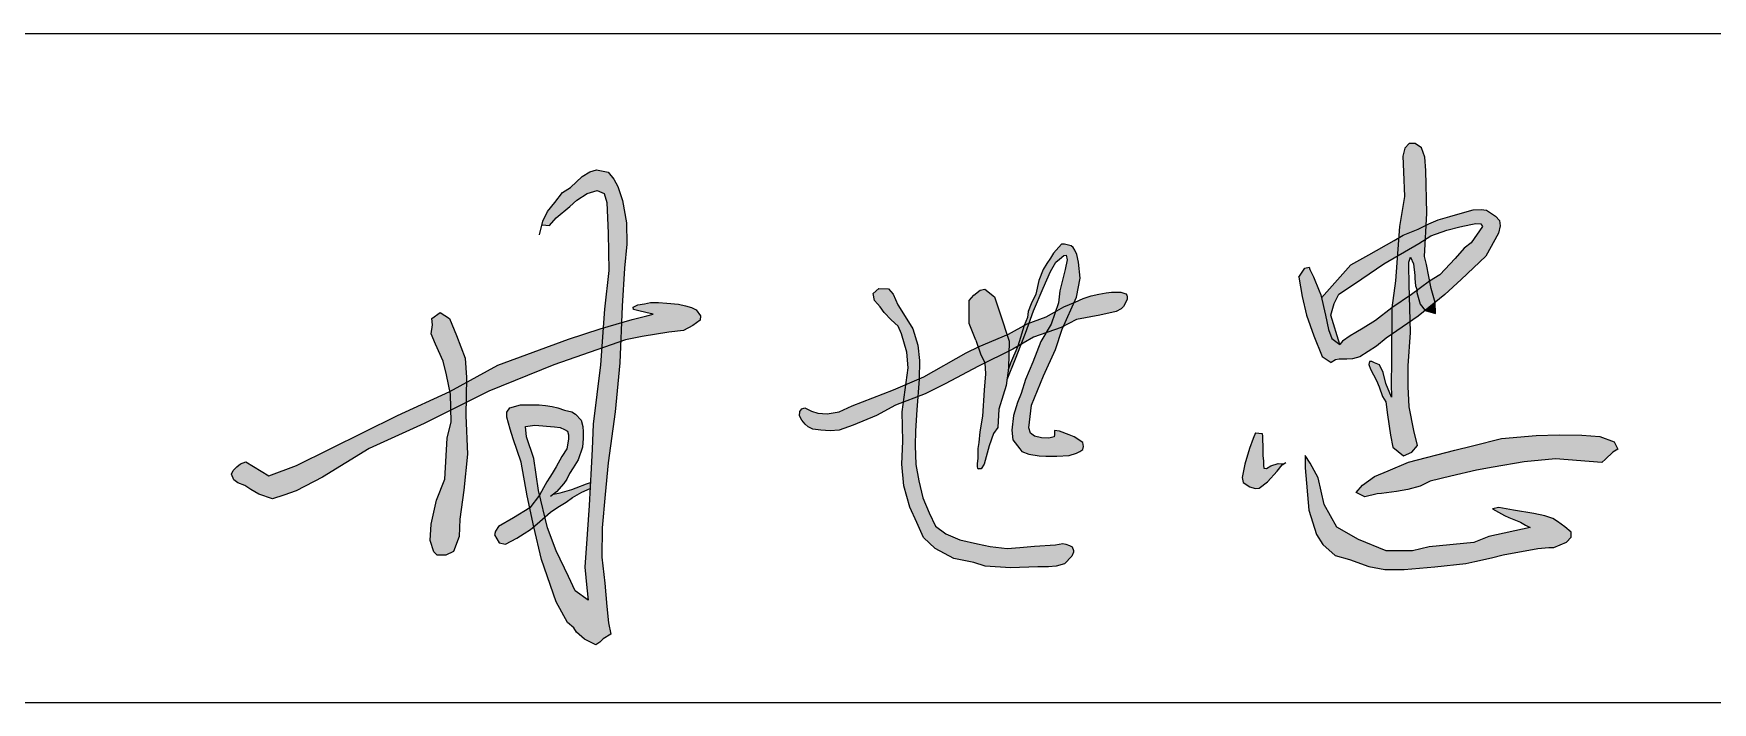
# Model space of a CAD drawing. Header units: millimetres. Extents: x 893615 to 897539, y 39650 to 40458.
# Drawn here: x 895483.54 to 895499.86, y 39696.14 to 39702.64 of the extents above; entities that cross this region are included whole.
import ezdxf

# ---------------------------------------------------------------- set-up
doc = ezdxf.new("R2010")
doc.units = ezdxf.units.MM
doc.header["$LTSCALE"] = 1000
doc.header["$MEASUREMENT"] = 0
doc.layers.add('HATCH', color=8, linetype='Continuous')

msp = doc.modelspace()

# ---------------------------------------------------------------- hatches: boundary and pattern name
at = {"layer": 'HATCH'}
for points in [[(895497.074, 39701.313), (895497.064, 39701.443), (895497.032, 39701.534), (895496.969, 39701.576), (895496.91, 39701.576), (895496.868, 39701.53), (895496.85, 39701.453), (895496.857, 39701.303), (895496.864, 39701.061), (895496.815, 39700.77), (895496.807, 39700.659), (895496.853, 39700.686), (895496.997, 39700.745), (895497.076, 39700.782), (895497.081, 39700.899)], [(895489.282, 39700.364), (895489.304, 39700.599), (895489.301, 39700.805), (895489.261, 39701.024), (895489.218, 39701.16), (895489.178, 39701.23), (895489.122, 39701.299), (895489.01, 39701.32), (895488.946, 39701.302), (895488.871, 39701.256), (895488.756, 39701.15), (895488.679, 39701.099), (895488.606, 39701.005), (895488.532, 39700.917), (895488.489, 39700.821), (895488.48, 39700.786), (895488.554, 39700.779), (895488.618, 39700.853), (895488.75, 39700.964), (895488.817, 39701.025), (895488.918, 39701.092), (895489.016, 39701.119), (895489.084, 39701.092), (895489.111, 39701.005), (895489.124, 39700.705), (895489.131, 39700.344), (895489.087, 39699.966), (895489.075, 39699.785), (895489.252, 39699.836), (895489.259, 39699.995)], [(895497.789, 39700.83), (895497.75, 39700.872), (895497.662, 39700.93), (895497.61, 39700.935), (895497.533, 39700.932), (895497.452, 39700.91), (895497.306, 39700.866), (895497.192, 39700.834), (895497.102, 39700.795), (895497.076, 39700.782), (895497.069, 39700.645), (895497.122, 39700.68), (895497.278, 39700.733), (895497.404, 39700.767), (895497.511, 39700.789), (895497.558, 39700.798), (895497.607, 39700.796), (895497.623, 39700.771), (895497.513, 39700.611), (895497.446, 39700.561), (895497.359, 39700.458), (895497.21, 39700.3), (895497.11, 39700.24), (895497.124, 39700.169), (895497.162, 39700.031), (895497.257, 39700.109), (895497.415, 39700.254), (895497.656, 39700.483), (895497.779, 39700.706), (895497.796, 39700.776)], [(895497.076, 39700.782), (895496.997, 39700.745), (895496.853, 39700.686), (895496.807, 39700.659), (895496.794, 39700.482), (895497.006, 39700.604), (895497.069, 39700.645)], [(895493.353, 39700.171), (895493.425, 39700.332), (895493.475, 39700.422), (895493.511, 39700.453), (895493.552, 39700.489), (895493.577, 39700.493), (895493.585, 39700.445), (895493.567, 39700.351), (895493.514, 39700.145), (895493.501, 39700.029), (895493.471, 39699.942), (895493.484, 39699.95), (895493.554, 39699.99), (895493.652, 39700.031), (895493.675, 39700.084), (895493.713, 39700.269), (895493.697, 39700.425), (895493.678, 39700.497), (895493.661, 39700.541), (895493.643, 39700.567), (895493.623, 39700.582), (895493.561, 39700.599), (895493.53, 39700.599), (895493.454, 39700.511), (895493.422, 39700.462), (895493.388, 39700.409), (895493.351, 39700.351), (895493.309, 39700.244), (895493.28, 39700.114), (895493.237, 39700.02), (895493.207, 39699.944), (895493.201, 39699.887), (895493.169, 39699.808), (895493.197, 39699.823), (895493.216, 39699.83), (895493.259, 39699.952)], [(895496.379, 39700.213), (895496.663, 39700.407), (895496.794, 39700.482), (895496.807, 39700.659), (895496.764, 39700.634), (895496.518, 39700.495), (895496.343, 39700.398), (895496.059, 39700.078), (895496.098, 39699.91), (895496.126, 39699.769), (895496.16, 39699.683), (895496.237, 39699.622), (895496.148, 39699.907), (895496.182, 39700.023), (895496.227, 39700.112)], [(895497.069, 39700.645), (895497.006, 39700.604), (895496.794, 39700.482), (895496.776, 39700.243), (895496.741, 39699.98), (895496.914, 39700.097), (895496.911, 39700.209), (895496.906, 39700.391), (895496.908, 39700.424), (895496.923, 39700.471), (895496.951, 39700.406), (895496.964, 39700.295), (895496.966, 39700.265), (895496.972, 39700.192), (895496.988, 39700.15), (895497.11, 39700.24), (895497.078, 39700.401), (895497.06, 39700.478)], [(895496.052, 39700.106), (895496.037, 39700.145), (895495.981, 39700.281), (895495.946, 39700.351), (895495.938, 39700.374), (895495.895, 39700.366), (895495.878, 39700.335), (895495.837, 39700.277), (895495.869, 39700.089), (895495.912, 39699.908), (895495.984, 39699.709), (895496.065, 39699.507), (895496.151, 39699.45), (895496.193, 39699.475), (895496.23, 39699.481), (895496.255, 39699.482), (895496.305, 39699.482), (895496.36, 39699.483), (895496.431, 39699.503), (895496.593, 39699.608), (895496.686, 39699.685), (895496.739, 39699.721), (895496.741, 39699.98), (895496.583, 39699.857), (895496.464, 39699.783), (895496.393, 39699.74), (895496.337, 39699.709), (895496.263, 39699.656), (895496.237, 39699.622), (895496.16, 39699.683), (895496.126, 39699.769), (895496.098, 39699.91)], [(895497.124, 39700.169), (895497.11, 39700.24), (895497.109, 39700.24), (895496.988, 39700.15), (895496.986, 39700.13), (895497.018, 39700.015), (895497.067, 39699.955), (895497.162, 39700.031)], [(895489.945, 39699.808), (895490.019, 39699.859), (895490.022, 39699.903), (895489.978, 39699.96), (895489.933, 39699.983), (895489.875, 39699.998), (895489.807, 39700.014), (895489.692, 39700.026), (895489.611, 39700.03), (895489.535, 39700.03), (895489.475, 39700.02), (895489.413, 39700.008), (895489.366, 39699.987), (895489.37, 39699.962), (895489.421, 39699.95), (895489.49, 39699.934), (895489.56, 39699.919), (895489.498, 39699.901), (895489.355, 39699.866), (895489.252, 39699.836), (895489.245, 39699.652), (895489.292, 39699.668), (895489.454, 39699.701), (895489.712, 39699.744), (895489.854, 39699.761)], [(895492.135, 39699.616), (895492.084, 39699.774), (895492.01, 39699.895), (895491.94, 39700.01), (895491.893, 39700.114), (895491.85, 39700.163), (895491.755, 39700.167), (895491.701, 39700.118), (895491.712, 39700.052), (895491.742, 39700.018), (895491.769, 39699.988), (895491.807, 39699.935), (895491.876, 39699.864), (895491.943, 39699.801), (895491.974, 39699.726), (895492.028, 39699.55), (895492.041, 39699.398), (895492.021, 39699.254), (895492.018, 39699.234), (895492.146, 39699.288), (895492.15, 39699.468)], [(895492.93, 39699.93), (895492.878, 39700.086), (895492.786, 39700.162), (895492.741, 39700.15), (895492.677, 39700.102), (895492.633, 39700.05), (895492.633, 39699.966), (895492.633, 39699.826), (895492.697, 39699.665), (895492.72, 39699.598), (895492.731, 39699.603), (895493.001, 39699.717)], [(895493.652, 39700.031), (895493.554, 39699.99), (895493.484, 39699.95), (895493.471, 39699.942), (895493.429, 39699.821), (895493.378, 39699.735), (895493.526, 39699.787), (895493.549, 39699.799)], [(895494.063, 39699.945), (895494.11, 39699.969), (895494.132, 39699.992), (895494.153, 39700.027), (895494.168, 39700.065), (895494.168, 39700.093), (895494.164, 39700.104), (895494.155, 39700.117), (895494.108, 39700.133), (895494.015, 39700.133), (895493.965, 39700.126), (895493.895, 39700.113), (895493.818, 39700.096), (895493.741, 39700.07), (895493.664, 39700.036), (895493.652, 39700.031), (895493.549, 39699.799), (895493.677, 39699.867), (895493.904, 39699.91)], [(895496.914, 39700.097), (895496.741, 39699.98), (895496.739, 39699.721), (895496.922, 39699.846)], [(895497.018, 39700.015), (895496.986, 39700.13), (895496.988, 39700.15), (895496.932, 39700.108), (895496.914, 39700.097), (895496.922, 39699.846), (895496.999, 39699.899), (895497.067, 39699.955)], [(895497.162, 39700.031), (895497.067, 39699.955), (895497.166, 39699.924)], [(895487.732, 39699.489), (895487.649, 39699.71), (895487.579, 39699.877), (895487.491, 39699.934), (895487.408, 39699.877), (895487.414, 39699.814), (895487.403, 39699.726), (895487.446, 39699.627), (895487.52, 39699.462), (895487.55, 39699.329), (895487.585, 39699.165), (895487.745, 39699.253), (895487.746, 39699.304)], [(895493.429, 39699.821), (895493.471, 39699.942), (895493.381, 39699.893), (895493.216, 39699.83), (895493.182, 39699.732), (895493.139, 39699.625), (895493.258, 39699.693), (895493.378, 39699.735)], [(895488.594, 39699.426), (895489.061, 39699.588), (895489.075, 39699.785), (895489.046, 39699.777), (895488.739, 39699.676), (895488.049, 39699.422), (895487.745, 39699.253), (895487.741, 39699.059), (895487.964, 39699.17)], [(895489.252, 39699.836), (895489.075, 39699.785), (895489.061, 39699.588), (895489.245, 39699.652)], [(895493.021, 39699.656), (895493.001, 39699.717), (895492.731, 39699.603), (895492.72, 39699.598), (895492.743, 39699.532), (895492.786, 39699.445), (895493.019, 39699.559)], [(895493.169, 39699.808), (895493.014, 39699.723), (895493.001, 39699.717), (895493.021, 39699.656), (895493.019, 39699.559), (895493.056, 39699.577), (895493.107, 39699.606)], [(895493.473, 39699.576), (895493.537, 39699.772), (895493.549, 39699.799), (895493.526, 39699.787), (895493.378, 39699.735), (895493.331, 39699.652), (895493.253, 39699.453), (895493.182, 39699.284), (895493.138, 39699.148), (895493.103, 39699.06), (895493.064, 39698.933), (895493.048, 39698.791), (895493.057, 39698.696), (895493.124, 39698.61), (895493.144, 39698.585), (895493.213, 39698.558), (895493.312, 39698.541), (895493.377, 39698.539), (895493.486, 39698.539), (895493.604, 39698.543), (895493.675, 39698.566), (895493.71, 39698.582), (895493.739, 39698.602), (895493.745, 39698.633), (895493.737, 39698.671), (895493.655, 39698.727), (895493.605, 39698.746), (895493.512, 39698.78), (895493.461, 39698.788), (895493.461, 39698.75), (895493.458, 39698.725), (895493.406, 39698.712), (895493.337, 39698.715), (895493.268, 39698.733), (895493.23, 39698.763), (895493.214, 39698.814), (895493.238, 39699.033), (895493.356, 39699.32)], [(895493.216, 39699.83), (895493.197, 39699.823), (895493.169, 39699.808), (895493.107, 39699.606), (895493.139, 39699.625), (895493.182, 39699.732)], [(895496.925, 39699.74), (895496.922, 39699.846), (895496.739, 39699.721), (895496.738, 39699.454), (895496.736, 39699.24), (895496.738, 39699.11), (895496.685, 39699.243), (895496.657, 39699.35), (895496.622, 39699.426), (895496.574, 39699.445), (895496.547, 39699.457), (895496.526, 39699.459), (895496.518, 39699.43), (895496.534, 39699.384), (895496.592, 39699.272), (895496.619, 39699.212), (895496.65, 39699.118), (895496.684, 39699.067), (895496.7, 39698.941), (895496.728, 39698.741), (895496.751, 39698.625), (895496.856, 39698.54), (895496.936, 39698.577), (895496.991, 39698.641), (895496.957, 39698.787), (895496.911, 39699.016), (895496.9, 39699.215), (895496.9, 39699.417)], [(895488.532, 39697.842), (895488.507, 39697.947), (895488.432, 39697.881), (895488.399, 39697.853), (895488.399, 39697.852), (895488.475, 39697.534), (895488.618, 39697.122), (895488.728, 39696.923), (895488.79, 39696.869), (895488.816, 39696.828), (895488.893, 39696.76), (895489.002, 39696.704), (895489.041, 39696.73), (895489.075, 39696.762), (895489.148, 39696.807), (895489.127, 39696.917), (895489.11, 39697.077), (895489.09, 39697.305), (895489.063, 39697.558), (895489.066, 39697.843), (895489.095, 39698.165), (895489.122, 39698.474), (895489.192, 39698.968), (895489.237, 39699.444), (895489.245, 39699.652), (895489.061, 39699.588), (895489.05, 39699.426), (895488.976, 39698.849), (895488.969, 39698.605), (895488.959, 39698.423), (895488.939, 39698.058), (895488.918, 39697.779), (895488.895, 39697.458), (895488.915, 39697.257), (895488.929, 39697.139), (895488.802, 39697.229), (895488.736, 39697.37), (895488.617, 39697.618)], [(895492.723, 39699.414), (895492.786, 39699.445), (895492.743, 39699.532), (895492.72, 39699.598), (895492.604, 39699.541), (895492.192, 39699.308), (895492.146, 39699.288), (895492.134, 39699.116), (895492.205, 39699.143), (895492.401, 39699.24)], [(895493.014, 39699.393), (895493.019, 39699.559), (895492.786, 39699.445), (895492.791, 39699.337), (895492.777, 39699.179), (895492.762, 39698.926), (895492.737, 39698.775), (895492.728, 39698.672), (895492.718, 39698.613), (895492.716, 39698.563), (895492.716, 39698.518), (895492.709, 39698.462), (895492.71, 39698.433), (895492.715, 39698.42), (895492.722, 39698.414), (895492.749, 39698.415), (895492.778, 39698.459), (895492.828, 39698.639), (895492.869, 39698.76), (895492.91, 39698.816), (895492.922, 39698.996), (895492.962, 39699.132), (895492.994, 39699.224)], [(895493.139, 39699.625), (895493.107, 39699.606), (895493.034, 39699.442), (895493.012, 39699.378), (895493.001, 39699.284), (895493.083, 39699.484)], [(895487.745, 39699.253), (895487.585, 39699.165), (895487.59, 39699.141), (895487.594, 39698.986), (895487.741, 39699.059)], [(895491.915, 39699.034), (895491.995, 39699.064), (895492.018, 39699.234), (895491.897, 39699.183), (895491.495, 39699.028), (895491.37, 39698.969), (895491.253, 39698.948), (895491.161, 39698.957), (895491.1, 39698.974), (895491.034, 39699.007), (895491.007, 39698.997), (895490.986, 39698.972), (895490.983, 39698.929), (895491.007, 39698.887), (895491.038, 39698.85), (895491.068, 39698.823), (895491.113, 39698.801), (895491.191, 39698.791), (895491.282, 39698.785), (895491.37, 39698.791), (895491.506, 39698.839), (895491.733, 39698.933)], [(895492.146, 39699.288), (895492.018, 39699.234), (895491.995, 39699.064), (895492.134, 39699.116)], [(895486.801, 39698.611), (895487.333, 39698.856), (895487.594, 39698.986), (895487.59, 39699.141), (895487.585, 39699.165), (895487.074, 39698.933), (895486.094, 39698.449), (895485.825, 39698.347), (895485.601, 39698.484), (895485.549, 39698.462), (895485.514, 39698.435), (895485.478, 39698.4), (895485.46, 39698.363), (895485.485, 39698.309), (895485.524, 39698.279), (895485.59, 39698.252), (895485.65, 39698.213), (895485.726, 39698.169), (895485.86, 39698.122), (895485.971, 39698.159), (895486.091, 39698.202), (895486.345, 39698.334)], [(895487.755, 39698.559), (895487.739, 39698.934), (895487.741, 39699.059), (895487.594, 39698.986), (895487.597, 39698.871), (895487.559, 39698.712), (895487.534, 39698.315), (895487.455, 39698.11), (895487.403, 39697.877), (895487.394, 39697.72), (895487.428, 39697.607), (895487.459, 39697.575), (895487.545, 39697.575), (895487.619, 39697.611), (895487.676, 39697.756), (895487.68, 39697.925), (895487.721, 39698.209)], [(895492.107, 39698.642), (895492.11, 39698.783), (895492.125, 39698.989), (895492.134, 39699.116), (895491.995, 39699.064), (895491.982, 39698.969), (895491.988, 39698.685), (895491.978, 39698.461), (895491.999, 39698.251), (895492.056, 39698.044), (895492.125, 39697.895), (895492.19, 39697.748), (895492.303, 39697.642), (895492.485, 39697.545), (895492.678, 39697.504), (895492.789, 39697.469), (895493.034, 39697.454), (895493.301, 39697.461), (895493.405, 39697.462), (895493.48, 39697.468), (895493.558, 39697.491), (895493.63, 39697.567), (895493.648, 39697.604), (895493.648, 39697.62), (895493.635, 39697.658), (895493.608, 39697.671), (895493.571, 39697.684), (895493.544, 39697.69), (895493.473, 39697.677), (895493.268, 39697.663), (895493.125, 39697.651), (895493.003, 39697.64), (895492.838, 39697.659), (895492.715, 39697.685), (895492.543, 39697.726), (895492.405, 39697.782), (895492.304, 39697.859), (895492.243, 39697.986), (895492.181, 39698.133), (895492.144, 39698.297), (895492.114, 39698.457)], [(895488.807, 39698.946), (895488.77, 39698.97), (895488.699, 39698.986), (895488.635, 39699.007), (895488.578, 39699.02), (895488.514, 39699.03), (895488.453, 39699.037), (895488.355, 39699.037), (895488.271, 39699.037), (895488.166, 39699.007), (895488.139, 39698.966), (895488.139, 39698.916), (895488.17, 39698.801), (895488.2, 39698.707), (895488.278, 39698.481), (895488.335, 39698.151), (895488.36, 39698.035), (895488.457, 39698.159), (895488.447, 39698.203), (895488.402, 39698.514), (895488.328, 39698.725), (895488.319, 39698.825), (895488.41, 39698.84), (895488.601, 39698.822), (895488.656, 39698.816), (895488.697, 39698.796), (895488.728, 39698.781), (895488.738, 39698.746), (895488.738, 39698.703), (895488.721, 39698.61), (895488.673, 39698.536), (895488.617, 39698.436), (895488.578, 39698.371), (895488.556, 39698.334), (895488.528, 39698.29), (895488.495, 39698.229), (895488.457, 39698.159), (895488.507, 39697.947), (895488.562, 39697.994), (895488.634, 39698.042), (895488.714, 39698.092), (895488.775, 39698.138), (895488.866, 39698.188), (895488.948, 39698.224), (895488.951, 39698.281), (895488.914, 39698.27), (895488.812, 39698.231), (895488.769, 39698.214), (895488.658, 39698.183), (895488.593, 39698.169), (895488.622, 39698.191), (895488.693, 39698.272), (895488.72, 39698.316), (895488.746, 39698.37), (895488.784, 39698.424), (895488.831, 39698.501), (895488.875, 39698.626), (895488.881, 39698.71), (895488.881, 39698.774), (895488.878, 39698.825), (895488.861, 39698.889)], [(895495.627, 39698.392), (895495.677, 39698.453), (895495.694, 39698.464), (895495.637, 39698.468), (895495.564, 39698.443), (895495.524, 39698.418), (895495.496, 39698.423), (895495.493, 39698.45), (895495.493, 39698.488), (895495.488, 39698.546), (895495.488, 39698.588), (895495.488, 39698.648), (895495.486, 39698.684), (895495.486, 39698.729), (895495.481, 39698.759), (895495.416, 39698.764), (895495.395, 39698.711), (895495.358, 39698.611), (895495.313, 39698.46), (895495.298, 39698.38), (895495.287, 39698.332), (895495.295, 39698.282), (895495.363, 39698.239), (895495.413, 39698.224), (895495.453, 39698.227), (895495.534, 39698.29)], [(895497.316, 39698.345), (895497.565, 39698.401), (895497.728, 39698.432), (895498.027, 39698.483), (895498.332, 39698.513), (895498.785, 39698.475), (895498.818, 39698.508), (895498.892, 39698.577), (895498.938, 39698.605), (895498.904, 39698.676), (895498.765, 39698.729), (895498.589, 39698.742), (895498.368, 39698.747), (895498.144, 39698.74), (895497.809, 39698.709), (895497.527, 39698.64), (895497.354, 39698.597), (895496.903, 39698.48), (895496.707, 39698.396), (895496.575, 39698.34), (895496.458, 39698.256), (895496.394, 39698.185), (895496.478, 39698.144), (895496.6, 39698.172), (895496.641, 39698.175), (895496.786, 39698.195), (895496.898, 39698.213), (895497.018, 39698.248), (895497.115, 39698.294)], [(895496.025, 39698.329), (895495.948, 39698.469), (895495.898, 39698.543), (895495.9, 39698.425), (895495.936, 39698.013), (895496.011, 39697.777), (895496.071, 39697.679), (895496.192, 39697.574), (895496.332, 39697.533), (895496.518, 39697.465), (895496.673, 39697.438), (895496.863, 39697.436), (895497.159, 39697.461), (895497.46, 39697.495), (895497.549, 39697.515), (895497.712, 39697.549), (895497.825, 39697.579), (895498.16, 39697.642), (895498.267, 39697.65), (895498.318, 39697.65), (895498.439, 39697.703), (895498.485, 39697.751), (895498.487, 39697.799), (895498.424, 39697.85), (895498.354, 39697.904), (895498.308, 39697.932), (895498.231, 39697.959), (895498.124, 39697.981), (895497.924, 39698.013), (895497.782, 39698.039), (895497.721, 39698.025), (895497.836, 39697.961), (895497.88, 39697.942), (895497.993, 39697.896), (895498.041, 39697.866), (895498.086, 39697.844), (895497.686, 39697.757), (895497.54, 39697.698), (895497.105, 39697.658), (895496.944, 39697.619), (895496.687, 39697.619), (895496.418, 39697.729), (895496.206, 39697.848), (895496.083, 39698.069)], [(895488.457, 39698.159), (895488.36, 39698.035), (895488.399, 39697.853), (895488.432, 39697.881), (895488.507, 39697.947)], [(895488.399, 39697.853), (895488.36, 39698.035), (895488.204, 39697.94), (895488.056, 39697.855), (895488.027, 39697.81), (895488.019, 39697.773), (895488.064, 39697.695), (895488.125, 39697.684), (895488.234, 39697.742), (895488.308, 39697.788), (895488.369, 39697.827)]]:
    msp.add_hatch(color=256, dxfattribs=at).paths.add_polyline_path(points)

# ---------------------------------------------------------------- linework, layer by layer
for p, q in [((895467.565, 39702.645), (895577.565, 39702.645)), ((895467.565, 39696.145), (895522.565, 39696.145))]:
    msp.add_line(p, q)
for points in [[(895496.986, 39700.13), (895497.018, 39700.015), (895497.067, 39699.955), (895497.166, 39699.924), (895497.162, 39700.031), (895497.124, 39700.169), (895497.078, 39700.401), (895497.06, 39700.478), (895497.081, 39700.899), (895497.074, 39701.313), (895497.064, 39701.443), (895497.032, 39701.534), (895496.969, 39701.576), (895496.91, 39701.576), (895496.868, 39701.53), (895496.85, 39701.453), (895496.857, 39701.303), (895496.864, 39701.061), (895496.815, 39700.77), (895496.776, 39700.243), (895496.741, 39699.98), (895496.738, 39699.454), (895496.736, 39699.24), (895496.738, 39699.11), (895496.685, 39699.243), (895496.657, 39699.35), (895496.622, 39699.426)], [(895488.457, 39700.688), (895488.489, 39700.821), (895488.532, 39700.917), (895488.606, 39701.005), (895488.679, 39701.099), (895488.756, 39701.15), (895488.871, 39701.256), (895488.946, 39701.302), (895489.01, 39701.32), (895489.122, 39701.299), (895489.178, 39701.23), (895489.218, 39701.16), (895489.261, 39701.024), (895489.301, 39700.805), (895489.304, 39700.599), (895489.282, 39700.364), (895489.259, 39699.995), (895489.237, 39699.444), (895489.192, 39698.968), (895489.122, 39698.474), (895489.095, 39698.165), (895489.066, 39697.843), (895489.063, 39697.558), (895489.09, 39697.305), (895489.11, 39697.077), (895489.127, 39696.917), (895489.148, 39696.807), (895489.075, 39696.762), (895489.041, 39696.73), (895489.002, 39696.704), (895488.893, 39696.76), (895488.816, 39696.828), (895488.79, 39696.869), (895488.728, 39696.923), (895488.618, 39697.122), (895488.475, 39697.534), (895488.399, 39697.852), (895488.335, 39698.151), (895488.278, 39698.481), (895488.2, 39698.707), (895488.17, 39698.801), (895488.139, 39698.916), (895488.139, 39698.966), (895488.166, 39699.007), (895488.166, 39699.007), (895488.271, 39699.037), (895488.355, 39699.037), (895488.355, 39699.037), (895488.453, 39699.037), (895488.514, 39699.03), (895488.578, 39699.02), (895488.635, 39699.007), (895488.699, 39698.986), (895488.77, 39698.97), (895488.807, 39698.946), (895488.861, 39698.889), (895488.878, 39698.825), (895488.881, 39698.774), (895488.881, 39698.71), (895488.875, 39698.626), (895488.831, 39698.501), (895488.784, 39698.424), (895488.746, 39698.37), (895488.72, 39698.316), (895488.693, 39698.272), (895488.693, 39698.272), (895488.622, 39698.191), (895488.564, 39698.147)], [(895488.48, 39700.786), (895488.554, 39700.779), (895488.554, 39700.779), (895488.618, 39700.853), (895488.75, 39700.964), (895488.817, 39701.025), (895488.918, 39701.092), (895489.016, 39701.119), (895489.016, 39701.119), (895489.084, 39701.092), (895489.111, 39701.005), (895489.124, 39700.705), (895489.131, 39700.344), (895489.087, 39699.966), (895489.05, 39699.426), (895488.976, 39698.849), (895488.969, 39698.605), (895488.959, 39698.423), (895488.939, 39698.058), (895488.918, 39697.779), (895488.895, 39697.458), (895488.915, 39697.257), (895488.929, 39697.139), (895488.929, 39697.139), (895488.802, 39697.229), (895488.736, 39697.37), (895488.617, 39697.618), (895488.532, 39697.842), (895488.447, 39698.203), (895488.402, 39698.514), (895488.328, 39698.725), (895488.319, 39698.825), (895488.319, 39698.825), (895488.41, 39698.84), (895488.601, 39698.822), (895488.601, 39698.822), (895488.656, 39698.816), (895488.697, 39698.796), (895488.728, 39698.781), (895488.738, 39698.746), (895488.738, 39698.703), (895488.721, 39698.61), (895488.673, 39698.536), (895488.617, 39698.436), (895488.578, 39698.371), (895488.556, 39698.334), (895488.528, 39698.29), (895488.495, 39698.229), (895488.457, 39698.159), (895488.36, 39698.035), (895488.204, 39697.94), (895488.056, 39697.855), (895488.027, 39697.81), (895488.019, 39697.773), (895488.064, 39697.695), (895488.125, 39697.684), (895488.234, 39697.742), (895488.308, 39697.788), (895488.369, 39697.827), (895488.432, 39697.881), (895488.562, 39697.994), (895488.634, 39698.042), (895488.714, 39698.092), (895488.775, 39698.138), (895488.866, 39698.188), (895488.948, 39698.224)], [(895496.059, 39700.078), (895496.343, 39700.398), (895496.518, 39700.495), (895496.764, 39700.634), (895496.853, 39700.686), (895496.997, 39700.745), (895497.102, 39700.795), (895497.192, 39700.834), (895497.306, 39700.866), (895497.452, 39700.91), (895497.533, 39700.932), (895497.61, 39700.935), (895497.662, 39700.93), (895497.75, 39700.872), (895497.789, 39700.83), (895497.796, 39700.776), (895497.779, 39700.706), (895497.656, 39700.483), (895497.415, 39700.254), (895497.257, 39700.109), (895496.999, 39699.899), (895496.686, 39699.685), (895496.593, 39699.608), (895496.431, 39699.503), (895496.36, 39699.483), (895496.305, 39699.482), (895496.255, 39699.482), (895496.23, 39699.481), (895496.193, 39699.475), (895496.151, 39699.45)], [(895495.837, 39700.277), (895495.878, 39700.335), (895495.895, 39700.366), (895495.895, 39700.366), (895495.938, 39700.374), (895495.946, 39700.351), (895495.981, 39700.281), (895496.037, 39700.145), (895496.052, 39700.106), (895496.098, 39699.91), (895496.126, 39699.769), (895496.16, 39699.683), (895496.237, 39699.622), (895496.148, 39699.907), (895496.182, 39700.023), (895496.227, 39700.112), (895496.379, 39700.213), (895496.663, 39700.407), (895497.006, 39700.604), (895497.122, 39700.68), (895497.278, 39700.733), (895497.404, 39700.767), (895497.511, 39700.789), (895497.558, 39700.798), (895497.607, 39700.796), (895497.623, 39700.771), (895497.513, 39700.611), (895497.446, 39700.561), (895497.359, 39700.458), (895497.21, 39700.3), (895497.109, 39700.24), (895496.932, 39700.108), (895496.741, 39699.98), (895496.583, 39699.857), (895496.464, 39699.783), (895496.393, 39699.74), (895496.337, 39699.709), (895496.263, 39699.656), (895496.237, 39699.622)], [(895493.001, 39699.284), (895493.083, 39699.484), (895493.182, 39699.732), (895493.259, 39699.952), (895493.353, 39700.171), (895493.425, 39700.332), (895493.475, 39700.422), (895493.511, 39700.453), (895493.552, 39700.489), (895493.577, 39700.493), (895493.585, 39700.445), (895493.567, 39700.351), (895493.514, 39700.145), (895493.501, 39700.029), (895493.429, 39699.821), (895493.331, 39699.652), (895493.253, 39699.453), (895493.182, 39699.284), (895493.138, 39699.148), (895493.103, 39699.06), (895493.064, 39698.933), (895493.048, 39698.791), (895493.057, 39698.696), (895493.124, 39698.61), (895493.144, 39698.585), (895493.213, 39698.558), (895493.312, 39698.541), (895493.377, 39698.539), (895493.486, 39698.539), (895493.604, 39698.543), (895493.675, 39698.566), (895493.71, 39698.582), (895493.739, 39698.602), (895493.745, 39698.633), (895493.737, 39698.671), (895493.655, 39698.727), (895493.605, 39698.746), (895493.512, 39698.78), (895493.461, 39698.788), (895493.461, 39698.75), (895493.458, 39698.725), (895493.406, 39698.712), (895493.337, 39698.715), (895493.268, 39698.733), (895493.23, 39698.763), (895493.214, 39698.814), (895493.238, 39699.033), (895493.356, 39699.32), (895493.473, 39699.576), (895493.537, 39699.772), (895493.675, 39700.084), (895493.713, 39700.269), (895493.697, 39700.425), (895493.678, 39700.497), (895493.661, 39700.541), (895493.643, 39700.567), (895493.623, 39700.582), (895493.561, 39700.599), (895493.53, 39700.599), (895493.454, 39700.511), (895493.422, 39700.462), (895493.388, 39700.409), (895493.351, 39700.351), (895493.309, 39700.244), (895493.28, 39700.114), (895493.237, 39700.02), (895493.207, 39699.944), (895493.201, 39699.887)], [(895496.622, 39699.426), (895496.574, 39699.445), (895496.547, 39699.457), (895496.526, 39699.459), (895496.518, 39699.43), (895496.534, 39699.384), (895496.592, 39699.272), (895496.619, 39699.212), (895496.65, 39699.118), (895496.684, 39699.067), (895496.7, 39698.941), (895496.728, 39698.741), (895496.751, 39698.625), (895496.856, 39698.54), (895496.936, 39698.577), (895496.991, 39698.641), (895496.991, 39698.641), (895496.957, 39698.787), (895496.911, 39699.016), (895496.9, 39699.215), (895496.9, 39699.417), (895496.925, 39699.74), (895496.911, 39700.209), (895496.906, 39700.391), (895496.908, 39700.424), (895496.923, 39700.471), (895496.923, 39700.471), (895496.951, 39700.406), (895496.964, 39700.295), (895496.966, 39700.265), (895496.972, 39700.192), (895496.988, 39700.15), (895496.986, 39700.13)], [(895495.837, 39700.277), (895495.869, 39700.089), (895495.912, 39699.908), (895495.984, 39699.709), (895496.065, 39699.507), (895496.151, 39699.45)], [(895485.601, 39698.484), (895485.825, 39698.347), (895486.094, 39698.449), (895487.074, 39698.933), (895487.585, 39699.165), (895488.049, 39699.422), (895488.739, 39699.676), (895489.046, 39699.777), (895489.355, 39699.866), (895489.498, 39699.901), (895489.56, 39699.919), (895489.49, 39699.934), (895489.421, 39699.95), (895489.37, 39699.962), (895489.37, 39699.962), (895489.366, 39699.987), (895489.413, 39700.008), (895489.475, 39700.02), (895489.535, 39700.03), (895489.611, 39700.03), (895489.692, 39700.026), (895489.807, 39700.014), (895489.875, 39699.998), (895489.933, 39699.983), (895489.978, 39699.96), (895490.022, 39699.903), (895490.019, 39699.859), (895489.945, 39699.808), (895489.854, 39699.761), (895489.712, 39699.744), (895489.454, 39699.701), (895489.292, 39699.668), (895488.594, 39699.426), (895487.964, 39699.17), (895487.333, 39698.856), (895486.801, 39698.611), (895486.345, 39698.334), (895486.091, 39698.202), (895485.971, 39698.159), (895485.86, 39698.122), (895485.726, 39698.169), (895485.65, 39698.213), (895485.59, 39698.252), (895485.524, 39698.279), (895485.485, 39698.309), (895485.46, 39698.363), (895485.478, 39698.4), (895485.514, 39698.435), (895485.549, 39698.462), (895485.601, 39698.484)], [(895494.155, 39700.117), (895494.164, 39700.104), (895494.168, 39700.093), (895494.168, 39700.065), (895494.153, 39700.027), (895494.132, 39699.992), (895494.11, 39699.969), (895494.063, 39699.945), (895493.904, 39699.91), (895493.677, 39699.867), (895493.526, 39699.787), (895493.258, 39699.693), (895493.056, 39699.577), (895492.723, 39699.414), (895492.401, 39699.24), (895492.205, 39699.143), (895491.915, 39699.034), (895491.733, 39698.933), (895491.506, 39698.839), (895491.37, 39698.791), (895491.282, 39698.785), (895491.191, 39698.791), (895491.113, 39698.801), (895491.068, 39698.823), (895491.038, 39698.85), (895491.007, 39698.887), (895490.983, 39698.929), (895490.986, 39698.972), (895491.007, 39698.997), (895491.034, 39699.007)], [(895491.034, 39699.007), (895491.1, 39698.974), (895491.161, 39698.957), (895491.253, 39698.948), (895491.37, 39698.969), (895491.495, 39699.028), (895491.897, 39699.183), (895492.192, 39699.308), (895492.604, 39699.541), (895492.731, 39699.603), (895493.014, 39699.723), (895493.197, 39699.823), (895493.381, 39699.893), (895493.484, 39699.95), (895493.554, 39699.99), (895493.664, 39700.036), (895493.741, 39700.07), (895493.818, 39700.096), (895493.895, 39700.113), (895493.965, 39700.126), (895494.015, 39700.133), (895494.108, 39700.133), (895494.108, 39700.133), (895494.155, 39700.117)], [(895491.712, 39700.052), (895491.701, 39700.118), (895491.755, 39700.167), (895491.85, 39700.163), (895491.893, 39700.114), (895491.94, 39700.01), (895492.01, 39699.895), (895492.084, 39699.774), (895492.135, 39699.616), (895492.15, 39699.468), (895492.146, 39699.288), (895492.125, 39698.989), (895492.11, 39698.783), (895492.107, 39698.642), (895492.114, 39698.457), (895492.144, 39698.297), (895492.181, 39698.133), (895492.243, 39697.986), (895492.304, 39697.859), (895492.405, 39697.782), (895492.543, 39697.726), (895492.715, 39697.685), (895492.838, 39697.659), (895493.003, 39697.64), (895493.125, 39697.651), (895493.268, 39697.663), (895493.473, 39697.677), (895493.544, 39697.69), (895493.571, 39697.684), (895493.608, 39697.671), (895493.635, 39697.658), (895493.648, 39697.62), (895493.648, 39697.604), (895493.63, 39697.567), (895493.558, 39697.491), (895493.48, 39697.468), (895493.405, 39697.462), (895493.301, 39697.461), (895493.034, 39697.454), (895492.789, 39697.469), (895492.678, 39697.504), (895492.485, 39697.545), (895492.303, 39697.642), (895492.19, 39697.748), (895492.125, 39697.895), (895492.056, 39698.044), (895491.999, 39698.251), (895491.978, 39698.461), (895491.988, 39698.685), (895491.982, 39698.969), (895492.021, 39699.254), (895492.041, 39699.398), (895492.028, 39699.55), (895491.974, 39699.726), (895491.943, 39699.801), (895491.876, 39699.864), (895491.807, 39699.935), (895491.769, 39699.988), (895491.742, 39700.018), (895491.712, 39700.052)], [(895492.697, 39699.665), (895492.633, 39699.826), (895492.633, 39699.966), (895492.633, 39700.05), (895492.677, 39700.102), (895492.741, 39700.15), (895492.786, 39700.162), (895492.878, 39700.086), (895492.93, 39699.93), (895493.021, 39699.656), (895493.014, 39699.393), (895492.994, 39699.224), (895492.962, 39699.132), (895492.922, 39698.996), (895492.91, 39698.816), (895492.869, 39698.76), (895492.828, 39698.639), (895492.778, 39698.459), (895492.749, 39698.415), (895492.722, 39698.414)], [(895487.408, 39699.877), (895487.491, 39699.934), (895487.579, 39699.877), (895487.649, 39699.71), (895487.732, 39699.489), (895487.746, 39699.304), (895487.739, 39698.934), (895487.755, 39698.559), (895487.721, 39698.209), (895487.68, 39697.925), (895487.676, 39697.756), (895487.619, 39697.611), (895487.545, 39697.575), (895487.459, 39697.575), (895487.428, 39697.607), (895487.394, 39697.72), (895487.403, 39697.877), (895487.455, 39698.11), (895487.534, 39698.315), (895487.559, 39698.712), (895487.597, 39698.871), (895487.59, 39699.141), (895487.55, 39699.329), (895487.52, 39699.462), (895487.446, 39699.627), (895487.403, 39699.726), (895487.414, 39699.814), (895487.408, 39699.877)], [(895493.201, 39699.887), (895493.169, 39699.808), (895493.107, 39699.606), (895493.034, 39699.442), (895493.012, 39699.378)], [(895492.697, 39699.665), (895492.743, 39699.532), (895492.786, 39699.445), (895492.791, 39699.337), (895492.777, 39699.179), (895492.762, 39698.926), (895492.737, 39698.775), (895492.728, 39698.672), (895492.718, 39698.613), (895492.716, 39698.563), (895492.716, 39698.518), (895492.709, 39698.462), (895492.71, 39698.433)], [(895495.416, 39698.764), (895495.395, 39698.711), (895495.358, 39698.611), (895495.313, 39698.46), (895495.298, 39698.38), (895495.287, 39698.332), (895495.295, 39698.282), (895495.295, 39698.282), (895495.363, 39698.239), (895495.413, 39698.224), (895495.453, 39698.227), (895495.534, 39698.29), (895495.627, 39698.392), (895495.677, 39698.453), (895495.712, 39698.475)], [(895495.416, 39698.764), (895495.481, 39698.759), (895495.486, 39698.729), (895495.486, 39698.684), (895495.488, 39698.648), (895495.488, 39698.588), (895495.488, 39698.546), (895495.493, 39698.488), (895495.493, 39698.45), (895495.496, 39698.423), (895495.496, 39698.423), (895495.524, 39698.418), (895495.564, 39698.443), (895495.637, 39698.468), (895495.637, 39698.468), (895495.694, 39698.464)], [(895496.458, 39698.256), (895496.575, 39698.34), (895496.707, 39698.396), (895496.903, 39698.48), (895497.354, 39698.597), (895497.527, 39698.64), (895497.809, 39698.709), (895498.144, 39698.74), (895498.368, 39698.747), (895498.589, 39698.742), (895498.765, 39698.729), (895498.904, 39698.676), (895498.904, 39698.676), (895498.938, 39698.605), (895498.892, 39698.577), (895498.818, 39698.508), (895498.785, 39698.475), (895498.785, 39698.475), (895498.332, 39698.513), (895498.027, 39698.483), (895497.728, 39698.432), (895497.565, 39698.401), (895497.316, 39698.345), (895497.115, 39698.294), (895497.018, 39698.248), (895496.898, 39698.213), (895496.786, 39698.195), (895496.641, 39698.175), (895496.6, 39698.172), (895496.478, 39698.144), (895496.394, 39698.185), (895496.458, 39698.256), (895496.458, 39698.256)], [(895492.71, 39698.433), (895492.715, 39698.42), (895492.722, 39698.414)], [(895495.898, 39698.543), (895495.9, 39698.425), (895495.936, 39698.013), (895496.011, 39697.777), (895496.071, 39697.679), (895496.192, 39697.574), (895496.332, 39697.533), (895496.518, 39697.465), (895496.673, 39697.438), (895496.863, 39697.436), (895497.159, 39697.461), (895497.46, 39697.495), (895497.549, 39697.515), (895497.712, 39697.549), (895497.825, 39697.579), (895498.16, 39697.642), (895498.267, 39697.65), (895498.318, 39697.65), (895498.439, 39697.703), (895498.485, 39697.751), (895498.487, 39697.799), (895498.424, 39697.85), (895498.354, 39697.904), (895498.308, 39697.932), (895498.231, 39697.959), (895498.124, 39697.981), (895497.924, 39698.013), (895497.782, 39698.039), (895497.721, 39698.025), (895497.721, 39698.025), (895497.721, 39698.025), (895497.836, 39697.961), (895497.88, 39697.942), (895497.993, 39697.896), (895498.041, 39697.866), (895498.086, 39697.844), (895497.686, 39697.757), (895497.54, 39697.698), (895497.105, 39697.658), (895496.944, 39697.619), (895496.687, 39697.619), (895496.418, 39697.729), (895496.206, 39697.848), (895496.083, 39698.069), (895496.025, 39698.329), (895495.948, 39698.469), (895495.898, 39698.543)], [(895488.593, 39698.169), (895488.593, 39698.169), (895488.658, 39698.183), (895488.769, 39698.214), (895488.812, 39698.231), (895488.914, 39698.27), (895488.951, 39698.281)]]:
    msp.add_lwpolyline(points)

doc.saveas('drawing.dxf')
